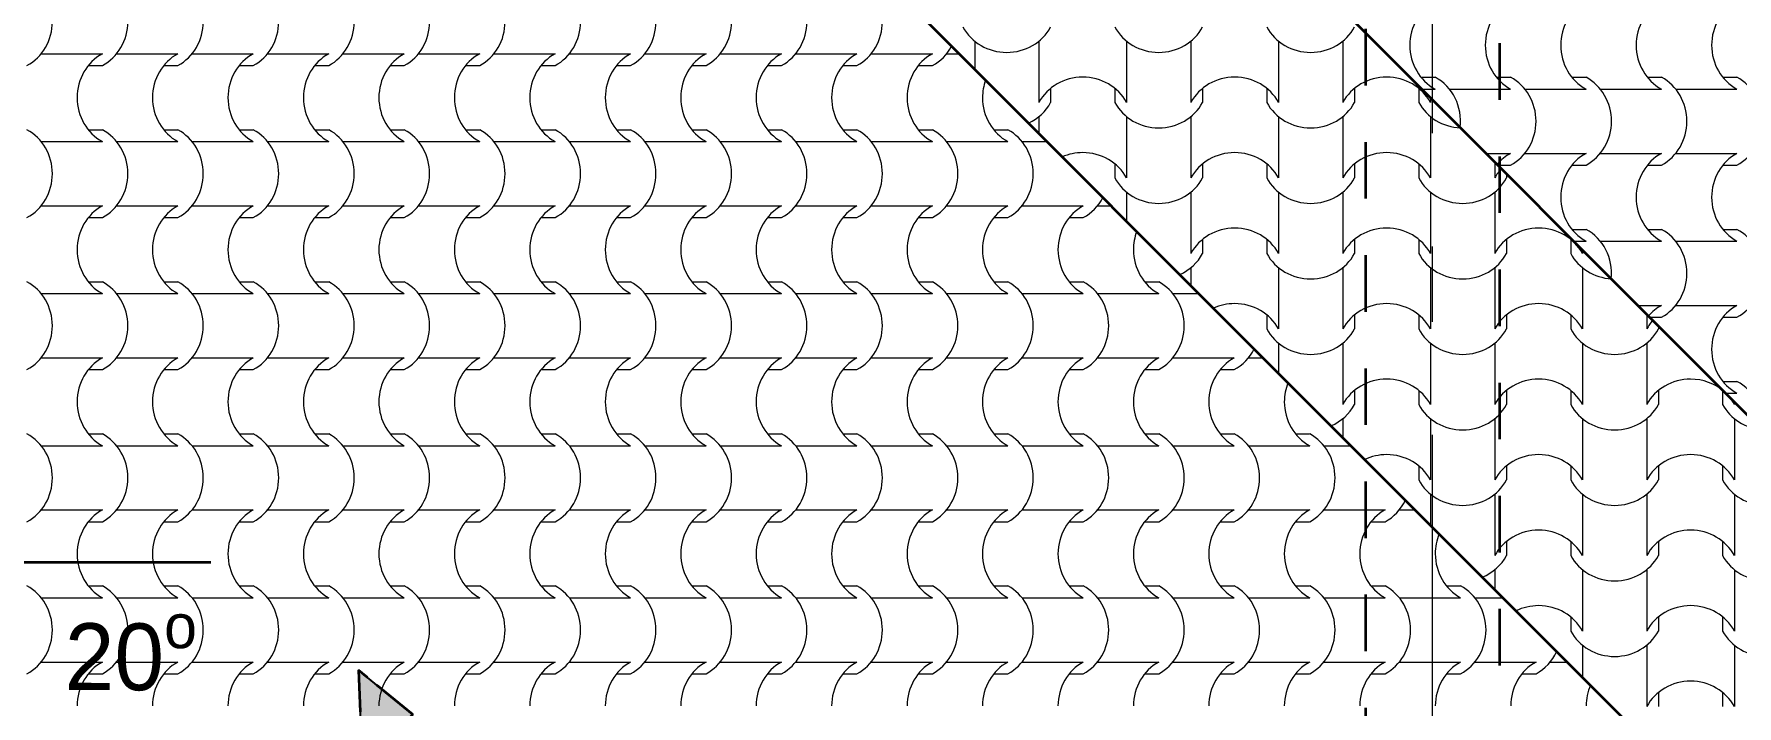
# Model space of a CAD drawing. Header units: millimetres. Extents: x -22688 to 165477, y -34508 to 218425.
# Drawn here: x 64080 to 67268, y 93812 to 95069 of the extents above; entities that cross this region are included whole.
import ezdxf

# ---------------------------------------------------------------- set-up
doc = ezdxf.new("R2010")
doc.units = ezdxf.units.MM
doc.header["$MEASUREMENT"] = 0
doc.set_wipeout_variables(frame=1)
for name, pattern in [('- Двойно прекъснати линии', [1093.611073, 529.166651, -211.666656, 141.111112, -211.666656]), ('- Прекъснати линия', [211.666667, 105.833333, -105.833333]), ('- Скирити линии', [122.5, 100, -22.5]), ('Wipeout_Contour', [1000, 0, -1000])]:
    doc.linetypes.add(name, pattern=pattern)
for name, color, linetype, lineweight in [('1', 8, 'Continuous', 13), ('102', 254, 'Continuous', 15), ('41', 7, 'Continuous', 35), ('46', 9, 'Continuous', 35), ('7', 7, 'Continuous', 25), ('GROMOBRAN', 5, 'Continuous', 35)]:
    doc.layers.add(name, color=color, linetype=linetype, lineweight=lineweight)
doc.layers.add('65', color=7, linetype='Continuous', lineweight=20, true_color=0x4e4e4e)
doc.styles.add('GENERATED_STYLE_4', font='arial.ttf')

# ---------------------------------------------------------------- blocks, each defined once
blk = doc.blocks.new('*X786')
at = {"layer": '102', "color": 254, "linetype": 'Continuous', "lineweight": 15}
for p, q in [((268.765, 136.728), (269.911, 136.728)), ((269.911, 136.728), (271.057, 136.728)), ((271.591, 136.728), (272.736, 136.728)), ((272.736, 136.728), (273.882, 136.728)), ((274.416, 136.728), (275.562, 136.728)), ((275.562, 136.728), (276.708, 136.728)), ((277.241, 136.728), (278.387, 136.728)), ((278.387, 136.728), (279.533, 136.728)), ((280.067, 136.728), (281.213, 136.728)), ((281.213, 136.728), (282.359, 136.728)), ((282.892, 136.728), (284.038, 136.728)), ((284.038, 136.728), (285.184, 136.728)), ((285.718, 136.728), (286.863, 136.728)), ((286.863, 136.728), (288.009, 136.728)), ((288.543, 136.728), (289.689, 136.728)), ((289.689, 136.728), (290.835, 136.728)), ((291.368, 136.728), (292.514, 136.728)), ((292.514, 136.728), (293.66, 136.728)), ((294.194, 136.728), (295.34, 136.728)), ((295.34, 136.728), (296.485, 136.728)), ((297.019, 136.728), (298.165, 136.728)), ((298.165, 136.728), (299.311, 136.728)), ((299.845, 136.728), (300.99, 136.728)), ((300.99, 136.728), (302.136, 136.728)), ((302.67, 136.728), (303.141, 136.728)), ((270.53, 136.288), (271.057, 136.288)), ((273.356, 136.288), (273.882, 136.288)), ((276.181, 136.288), (276.708, 136.288)), ((279.006, 136.288), (279.533, 136.288)), ((281.832, 136.288), (282.359, 136.288)), ((284.657, 136.288), (285.184, 136.288)), ((287.483, 136.288), (288.009, 136.288)), ((290.308, 136.288), (290.835, 136.288)), ((293.133, 136.288), (293.66, 136.288)), ((295.959, 136.288), (296.485, 136.288)), ((298.784, 136.288), (299.311, 136.288)), ((301.609, 136.288), (302.136, 136.288)), ((268.765, 133.444), (269.911, 133.444)), ((269.911, 133.444), (271.057, 133.444)), ((270.53, 133.884), (271.057, 133.884)), ((271.591, 133.444), (272.736, 133.444)), ((272.736, 133.444), (273.882, 133.444)), ((273.356, 133.884), (273.882, 133.884)), ((274.416, 133.444), (275.562, 133.444)), ((275.562, 133.444), (276.708, 133.444)), ((276.181, 133.884), (276.708, 133.884)), ((277.241, 133.444), (278.387, 133.444)), ((278.387, 133.444), (279.533, 133.444)), ((279.006, 133.884), (279.533, 133.884)), ((280.067, 133.444), (281.213, 133.444)), ((281.213, 133.444), (282.359, 133.444)), ((281.832, 133.884), (282.359, 133.884)), ((282.892, 133.444), (284.038, 133.444)), ((284.038, 133.444), (285.184, 133.444)), ((284.657, 133.884), (285.184, 133.884)), ((285.718, 133.444), (286.863, 133.444)), ((286.863, 133.444), (288.009, 133.444)), ((287.483, 133.884), (288.009, 133.884)), ((288.543, 133.444), (289.689, 133.444)), ((289.689, 133.444), (290.835, 133.444)), ((290.308, 133.884), (290.835, 133.884)), ((291.368, 133.444), (292.514, 133.444)), ((292.514, 133.444), (293.66, 133.444)), ((293.133, 133.884), (293.66, 133.884)), ((294.194, 133.444), (295.34, 133.444)), ((295.34, 133.444), (296.485, 133.444)), ((295.959, 133.884), (296.485, 133.884)), ((297.019, 133.444), (298.165, 133.444)), ((298.165, 133.444), (299.311, 133.444)), ((298.784, 133.884), (299.311, 133.884)), ((299.845, 133.444), (300.99, 133.444)), ((300.99, 133.444), (302.136, 133.444)), ((301.609, 133.884), (302.136, 133.884)), ((302.67, 133.444), (303.816, 133.444)), ((303.816, 133.444), (304.962, 133.444)), ((304.435, 133.884), (304.962, 133.884)), ((305.495, 133.444), (306.426, 133.444)), ((268.765, 131.039), (269.911, 131.039)), ((269.911, 131.039), (271.057, 131.039)), ((271.591, 131.039), (272.736, 131.039)), ((272.736, 131.039), (273.882, 131.039)), ((274.416, 131.039), (275.562, 131.039)), ((275.562, 131.039), (276.708, 131.039)), ((277.241, 131.039), (278.387, 131.039)), ((278.387, 131.039), (279.533, 131.039)), ((280.067, 131.039), (281.213, 131.039)), ((281.213, 131.039), (282.359, 131.039)), ((282.892, 131.039), (284.038, 131.039)), ((284.038, 131.039), (285.184, 131.039)), ((285.718, 131.039), (286.863, 131.039)), ((286.863, 131.039), (288.009, 131.039)), ((288.543, 131.039), (289.689, 131.039)), ((289.689, 131.039), (290.835, 131.039)), ((291.368, 131.039), (292.514, 131.039)), ((292.514, 131.039), (293.66, 131.039)), ((294.194, 131.039), (295.34, 131.039)), ((295.34, 131.039), (296.485, 131.039)), ((297.019, 131.039), (298.165, 131.039)), ((298.165, 131.039), (299.311, 131.039)), ((299.845, 131.039), (300.99, 131.039)), ((300.99, 131.039), (302.136, 131.039)), ((302.67, 131.039), (303.816, 131.039)), ((303.816, 131.039), (304.962, 131.039)), ((305.495, 131.039), (306.641, 131.039)), ((306.641, 131.039), (307.787, 131.039)), ((308.321, 131.039), (308.83, 131.039)), ((270.53, 130.599), (271.057, 130.599)), ((273.356, 130.599), (273.882, 130.599)), ((276.181, 130.599), (276.708, 130.599)), ((279.006, 130.599), (279.533, 130.599)), ((281.832, 130.599), (282.359, 130.599)), ((284.657, 130.599), (285.184, 130.599)), ((287.483, 130.599), (288.009, 130.599)), ((290.308, 130.599), (290.835, 130.599)), ((293.133, 130.599), (293.66, 130.599)), ((295.959, 130.599), (296.485, 130.599)), ((298.784, 130.599), (299.311, 130.599)), ((301.609, 130.599), (302.136, 130.599)), ((304.435, 130.599), (304.962, 130.599)), ((307.26, 130.599), (307.787, 130.599)), ((270.53, 128.194), (271.057, 128.194)), ((273.356, 128.194), (273.882, 128.194)), ((276.181, 128.194), (276.708, 128.194)), ((279.006, 128.194), (279.533, 128.194)), ((281.832, 128.194), (282.359, 128.194)), ((284.657, 128.194), (285.184, 128.194)), ((287.483, 128.194), (288.009, 128.194)), ((290.308, 128.194), (290.835, 128.194)), ((293.133, 128.194), (293.66, 128.194)), ((295.959, 128.194), (296.485, 128.194)), ((298.784, 128.194), (299.311, 128.194)), ((301.609, 128.194), (302.136, 128.194)), ((304.435, 128.194), (304.962, 128.194)), ((307.26, 128.194), (307.787, 128.194)), ((310.086, 128.194), (310.612, 128.194)), ((268.765, 127.754), (269.911, 127.754)), ((269.911, 127.754), (271.057, 127.754)), ((271.591, 127.754), (272.736, 127.754)), ((272.736, 127.754), (273.882, 127.754)), ((274.416, 127.754), (275.562, 127.754)), ((275.562, 127.754), (276.708, 127.754)), ((277.241, 127.754), (278.387, 127.754)), ((278.387, 127.754), (279.533, 127.754)), ((280.067, 127.754), (281.213, 127.754)), ((281.213, 127.754), (282.359, 127.754)), ((282.892, 127.754), (284.038, 127.754)), ((284.038, 127.754), (285.184, 127.754)), ((285.718, 127.754), (286.863, 127.754)), ((286.863, 127.754), (288.009, 127.754)), ((288.543, 127.754), (289.689, 127.754)), ((289.689, 127.754), (290.835, 127.754)), ((291.368, 127.754), (292.514, 127.754)), ((292.514, 127.754), (293.66, 127.754)), ((294.194, 127.754), (295.34, 127.754)), ((295.34, 127.754), (296.485, 127.754)), ((297.019, 127.754), (298.165, 127.754)), ((298.165, 127.754), (299.311, 127.754)), ((299.845, 127.754), (300.99, 127.754)), ((300.99, 127.754), (302.136, 127.754)), ((302.67, 127.754), (303.816, 127.754)), ((303.816, 127.754), (304.962, 127.754)), ((305.495, 127.754), (306.641, 127.754)), ((306.641, 127.754), (307.787, 127.754)), ((308.321, 127.754), (309.467, 127.754)), ((309.467, 127.754), (310.612, 127.754)), ((311.146, 127.754), (312.115, 127.754)), ((268.765, 125.349), (269.911, 125.349)), ((269.911, 125.349), (271.057, 125.349)), ((271.591, 125.349), (272.736, 125.349)), ((272.736, 125.349), (273.882, 125.349)), ((274.416, 125.349), (275.562, 125.349)), ((275.562, 125.349), (276.708, 125.349)), ((277.241, 125.349), (278.387, 125.349)), ((278.387, 125.349), (279.533, 125.349)), ((280.067, 125.349), (281.213, 125.349)), ((281.213, 125.349), (282.359, 125.349)), ((282.892, 125.349), (284.038, 125.349)), ((284.038, 125.349), (285.184, 125.349)), ((285.718, 125.349), (286.863, 125.349)), ((286.863, 125.349), (288.009, 125.349)), ((288.543, 125.349), (289.689, 125.349)), ((289.689, 125.349), (290.835, 125.349)), ((291.368, 125.349), (292.514, 125.349)), ((292.514, 125.349), (293.66, 125.349)), ((294.194, 125.349), (295.34, 125.349)), ((295.34, 125.349), (296.485, 125.349)), ((297.019, 125.349), (298.165, 125.349)), ((298.165, 125.349), (299.311, 125.349)), ((299.845, 125.349), (300.99, 125.349)), ((300.99, 125.349), (302.136, 125.349)), ((302.67, 125.349), (303.816, 125.349)), ((303.816, 125.349), (304.962, 125.349)), ((305.495, 125.349), (306.641, 125.349)), ((306.641, 125.349), (307.787, 125.349)), ((308.321, 125.349), (309.467, 125.349)), ((309.467, 125.349), (310.612, 125.349)), ((311.146, 125.349), (312.292, 125.349)), ((312.292, 125.349), (313.438, 125.349)), ((313.972, 125.349), (314.52, 125.349)), ((270.53, 124.909), (271.057, 124.909)), ((273.356, 124.909), (273.882, 124.909)), ((276.181, 124.909), (276.708, 124.909)), ((279.006, 124.909), (279.533, 124.909)), ((281.832, 124.909), (282.359, 124.909)), ((284.657, 124.909), (285.184, 124.909)), ((287.483, 124.909), (288.009, 124.909)), ((290.308, 124.909), (290.835, 124.909)), ((293.133, 124.909), (293.66, 124.909)), ((295.959, 124.909), (296.485, 124.909)), ((298.784, 124.909), (299.311, 124.909)), ((301.609, 124.909), (302.136, 124.909)), ((304.435, 124.909), (304.962, 124.909)), ((307.26, 124.909), (307.787, 124.909)), ((310.086, 124.909), (310.612, 124.909)), ((312.911, 124.909), (313.438, 124.909)), ((270.53, 122.504), (271.057, 122.504)), ((273.356, 122.504), (273.882, 122.504)), ((276.181, 122.504), (276.708, 122.504)), ((279.006, 122.504), (279.533, 122.504)), ((281.832, 122.504), (282.359, 122.504)), ((284.657, 122.504), (285.184, 122.504)), ((287.483, 122.504), (288.009, 122.504)), ((290.308, 122.504), (290.835, 122.504)), ((293.133, 122.504), (293.66, 122.504)), ((295.959, 122.504), (296.485, 122.504)), ((298.784, 122.504), (299.311, 122.504)), ((301.609, 122.504), (302.136, 122.504)), ((304.435, 122.504), (304.962, 122.504)), ((307.26, 122.504), (307.787, 122.504)), ((310.086, 122.504), (310.612, 122.504)), ((312.911, 122.504), (313.438, 122.504)), ((315.736, 122.504), (316.263, 122.504)), ((268.765, 122.064), (269.911, 122.064)), ((269.911, 122.064), (271.057, 122.064)), ((271.591, 122.064), (272.736, 122.064)), ((272.736, 122.064), (273.882, 122.064)), ((274.416, 122.064), (275.562, 122.064)), ((275.562, 122.064), (276.708, 122.064)), ((277.241, 122.064), (278.387, 122.064)), ((278.387, 122.064), (279.533, 122.064)), ((280.067, 122.064), (281.213, 122.064)), ((281.213, 122.064), (282.359, 122.064)), ((282.892, 122.064), (284.038, 122.064)), ((284.038, 122.064), (285.184, 122.064)), ((285.718, 122.064), (286.863, 122.064)), ((286.863, 122.064), (288.009, 122.064)), ((288.543, 122.064), (289.689, 122.064)), ((289.689, 122.064), (290.835, 122.064)), ((291.368, 122.064), (292.514, 122.064)), ((292.514, 122.064), (293.66, 122.064)), ((294.194, 122.064), (295.34, 122.064)), ((295.34, 122.064), (296.485, 122.064)), ((297.019, 122.064), (298.165, 122.064)), ((298.165, 122.064), (299.311, 122.064)), ((299.845, 122.064), (300.99, 122.064)), ((300.99, 122.064), (302.136, 122.064)), ((302.67, 122.064), (303.816, 122.064)), ((303.816, 122.064), (304.962, 122.064)), ((305.495, 122.064), (306.641, 122.064)), ((306.641, 122.064), (307.787, 122.064)), ((308.321, 122.064), (309.467, 122.064)), ((309.467, 122.064), (310.612, 122.064)), ((311.146, 122.064), (312.292, 122.064)), ((312.292, 122.064), (313.438, 122.064)), ((313.972, 122.064), (315.117, 122.064)), ((315.117, 122.064), (316.263, 122.064)), ((316.797, 122.064), (317.805, 122.064)), ((268.765, 119.66), (269.911, 119.66)), ((269.911, 119.66), (271.057, 119.66)), ((271.591, 119.66), (272.736, 119.66)), ((272.736, 119.66), (273.882, 119.66)), ((274.416, 119.66), (275.562, 119.66)), ((275.562, 119.66), (276.708, 119.66)), ((277.241, 119.66), (278.387, 119.66)), ((278.387, 119.66), (279.533, 119.66)), ((280.067, 119.66), (281.213, 119.66)), ((281.213, 119.66), (282.359, 119.66)), ((282.892, 119.66), (284.038, 119.66)), ((284.038, 119.66), (285.184, 119.66)), ((285.718, 119.66), (286.863, 119.66)), ((286.863, 119.66), (288.009, 119.66)), ((288.543, 119.66), (289.689, 119.66)), ((289.689, 119.66), (290.835, 119.66)), ((291.368, 119.66), (292.514, 119.66)), ((292.514, 119.66), (293.66, 119.66)), ((294.194, 119.66), (295.34, 119.66)), ((295.34, 119.66), (296.485, 119.66)), ((297.019, 119.66), (298.165, 119.66)), ((298.165, 119.66), (299.311, 119.66)), ((299.845, 119.66), (300.99, 119.66)), ((300.99, 119.66), (302.136, 119.66)), ((302.67, 119.66), (303.816, 119.66)), ((303.816, 119.66), (304.962, 119.66)), ((305.495, 119.66), (306.641, 119.66)), ((306.641, 119.66), (307.787, 119.66)), ((308.321, 119.66), (309.467, 119.66)), ((309.467, 119.66), (310.612, 119.66)), ((311.146, 119.66), (312.292, 119.66)), ((312.292, 119.66), (313.438, 119.66)), ((313.972, 119.66), (315.117, 119.66)), ((315.117, 119.66), (316.263, 119.66)), ((316.797, 119.66), (317.943, 119.66)), ((317.943, 119.66), (319.089, 119.66)), ((319.622, 119.66), (320.209, 119.66)), ((270.53, 119.22), (271.057, 119.22)), ((273.356, 119.22), (273.882, 119.22)), ((276.181, 119.22), (276.708, 119.22)), ((279.006, 119.22), (279.533, 119.22)), ((281.832, 119.22), (282.359, 119.22)), ((284.657, 119.22), (285.184, 119.22)), ((287.483, 119.22), (288.009, 119.22)), ((290.308, 119.22), (290.835, 119.22)), ((293.133, 119.22), (293.66, 119.22)), ((295.959, 119.22), (296.485, 119.22)), ((298.784, 119.22), (299.311, 119.22)), ((301.609, 119.22), (302.136, 119.22)), ((304.435, 119.22), (304.962, 119.22)), ((307.26, 119.22), (307.787, 119.22)), ((310.086, 119.22), (310.612, 119.22)), ((312.911, 119.22), (313.438, 119.22)), ((315.736, 119.22), (316.263, 119.22)), ((318.562, 119.22), (319.089, 119.22)), ((270.53, 116.815), (271.057, 116.815)), ((273.356, 116.815), (273.882, 116.815)), ((276.181, 116.815), (276.708, 116.815)), ((279.006, 116.815), (279.533, 116.815)), ((281.832, 116.815), (282.359, 116.815)), ((284.657, 116.815), (285.184, 116.815)), ((287.483, 116.815), (288.009, 116.815)), ((290.308, 116.815), (290.835, 116.815)), ((293.133, 116.815), (293.66, 116.815)), ((295.959, 116.815), (296.485, 116.815)), ((298.784, 116.815), (299.311, 116.815)), ((301.609, 116.815), (302.136, 116.815)), ((304.435, 116.815), (304.962, 116.815)), ((307.26, 116.815), (307.787, 116.815)), ((310.086, 116.815), (310.612, 116.815)), ((312.911, 116.815), (313.438, 116.815)), ((315.736, 116.815), (316.263, 116.815)), ((318.562, 116.815), (319.089, 116.815)), ((321.387, 116.815), (321.914, 116.815)), ((268.765, 116.375), (269.911, 116.375)), ((269.911, 116.375), (271.057, 116.375)), ((271.591, 116.375), (272.736, 116.375)), ((272.736, 116.375), (273.882, 116.375)), ((274.416, 116.375), (275.562, 116.375)), ((275.562, 116.375), (276.708, 116.375)), ((277.241, 116.375), (278.387, 116.375)), ((278.387, 116.375), (279.533, 116.375)), ((280.067, 116.375), (281.213, 116.375)), ((281.213, 116.375), (282.359, 116.375)), ((282.892, 116.375), (284.038, 116.375)), ((284.038, 116.375), (285.184, 116.375)), ((285.718, 116.375), (286.863, 116.375)), ((286.863, 116.375), (288.009, 116.375)), ((288.543, 116.375), (289.689, 116.375)), ((289.689, 116.375), (290.835, 116.375)), ((291.368, 116.375), (292.514, 116.375)), ((292.514, 116.375), (293.66, 116.375)), ((294.194, 116.375), (295.34, 116.375)), ((295.34, 116.375), (296.485, 116.375)), ((297.019, 116.375), (298.165, 116.375)), ((298.165, 116.375), (299.311, 116.375)), ((299.845, 116.375), (300.99, 116.375)), ((300.99, 116.375), (302.136, 116.375)), ((302.67, 116.375), (303.816, 116.375)), ((303.816, 116.375), (304.962, 116.375)), ((305.495, 116.375), (306.641, 116.375)), ((306.641, 116.375), (307.787, 116.375)), ((308.321, 116.375), (309.467, 116.375)), ((309.467, 116.375), (310.612, 116.375)), ((311.146, 116.375), (312.292, 116.375)), ((312.292, 116.375), (313.438, 116.375)), ((313.972, 116.375), (315.117, 116.375)), ((315.117, 116.375), (316.263, 116.375)), ((316.797, 116.375), (317.943, 116.375)), ((317.943, 116.375), (319.089, 116.375)), ((319.622, 116.375), (320.768, 116.375)), ((320.768, 116.375), (321.914, 116.375)), ((322.448, 116.375), (323.494, 116.375)), ((268.765, 113.97), (269.911, 113.97)), ((269.911, 113.97), (271.057, 113.97)), ((270.53, 113.53), (271.057, 113.53)), ((271.591, 113.97), (272.736, 113.97)), ((272.736, 113.97), (273.882, 113.97)), ((273.356, 113.53), (273.882, 113.53)), ((274.416, 113.97), (275.562, 113.97)), ((275.562, 113.97), (276.708, 113.97)), ((276.181, 113.53), (276.708, 113.53)), ((277.241, 113.97), (278.387, 113.97)), ((278.387, 113.97), (279.533, 113.97)), ((279.006, 113.53), (279.533, 113.53)), ((280.067, 113.97), (281.213, 113.97)), ((281.213, 113.97), (282.359, 113.97)), ((281.832, 113.53), (282.359, 113.53)), ((282.892, 113.97), (284.038, 113.97)), ((284.038, 113.97), (285.184, 113.97)), ((284.657, 113.53), (285.184, 113.53)), ((285.718, 113.97), (286.863, 113.97)), ((286.863, 113.97), (288.009, 113.97)), ((287.483, 113.53), (288.009, 113.53)), ((288.543, 113.97), (289.689, 113.97)), ((289.689, 113.97), (290.835, 113.97)), ((290.308, 113.53), (290.835, 113.53)), ((291.368, 113.97), (292.514, 113.97)), ((292.514, 113.97), (293.66, 113.97)), ((293.133, 113.53), (293.66, 113.53)), ((294.194, 113.97), (295.34, 113.97)), ((295.34, 113.97), (296.485, 113.97)), ((295.959, 113.53), (296.485, 113.53)), ((297.019, 113.97), (298.165, 113.97)), ((298.165, 113.97), (299.311, 113.97)), ((298.784, 113.53), (299.311, 113.53)), ((299.845, 113.97), (300.99, 113.97)), ((300.99, 113.97), (302.136, 113.97)), ((301.609, 113.53), (302.136, 113.53)), ((302.67, 113.97), (303.816, 113.97)), ((303.816, 113.97), (304.962, 113.97)), ((304.435, 113.53), (304.962, 113.53)), ((305.495, 113.97), (306.641, 113.97)), ((306.641, 113.97), (307.787, 113.97)), ((307.26, 113.53), (307.787, 113.53)), ((308.321, 113.97), (309.467, 113.97)), ((309.467, 113.97), (310.612, 113.97)), ((310.086, 113.53), (310.612, 113.53)), ((311.146, 113.97), (312.292, 113.97)), ((312.292, 113.97), (313.438, 113.97)), ((312.911, 113.53), (313.438, 113.53)), ((313.972, 113.97), (315.117, 113.97)), ((315.117, 113.97), (316.263, 113.97)), ((315.736, 113.53), (316.263, 113.53)), ((316.797, 113.97), (317.943, 113.97)), ((317.943, 113.97), (319.089, 113.97)), ((318.562, 113.53), (319.089, 113.53)), ((319.622, 113.97), (320.768, 113.97)), ((320.768, 113.97), (321.914, 113.97)), ((321.387, 113.53), (321.914, 113.53)), ((322.448, 113.97), (323.594, 113.97)), ((323.594, 113.97), (324.739, 113.97)), ((324.213, 113.53), (324.739, 113.53)), ((325.273, 113.97), (325.899, 113.97))]:
    blk.add_line(p, q, dxfattribs=at)
for centre, major_axis, start_param, end_param in [((267.455, 137.931), (0, 1.839), 3.607672, 5.817106), ((270.281, 137.931), (0, 1.839), 3.607672, 5.817106), ((273.106, 137.931), (0, 1.839), 3.607672, 5.817106), ((275.931, 137.931), (0, 1.839), 3.607672, 5.817106), ((278.757, 137.931), (0, 1.839), 3.607672, 5.817106), ((281.582, 137.931), (0, 1.839), 3.607672, 5.817106), ((284.408, 137.931), (0, 1.839), 3.607672, 5.817106), ((287.233, 137.931), (0, 1.839), 3.607672, 5.817106), ((290.058, 137.931), (0, 1.839), 3.607672, 5.817106), ((292.884, 137.931), (0, 1.839), 3.607672, 5.817106), ((295.709, 137.931), (0, 1.839), 3.607672, 5.817106), ((298.534, 137.931), (0, 1.839), 3.607672, 5.817106), ((271.846, 135.081), (0, 1.849), 0.471039, 1.56782), ((274.671, 135.081), (0, 1.849), 0.471039, 1.56782), ((277.496, 135.081), (0, 1.849), 0.471039, 1.56782), ((280.322, 135.081), (0, 1.849), 0.471039, 1.56782), ((283.147, 135.081), (0, 1.849), 0.471039, 1.56782), ((285.973, 135.081), (0, 1.849), 0.471039, 1.56782), ((288.798, 135.081), (0, 1.849), 0.471039, 1.56782), ((291.623, 135.081), (0, 1.849), 0.471039, 1.56782), ((294.449, 135.081), (0, 1.849), 0.471039, 1.56782), ((297.274, 135.081), (0, 1.849), 0.471039, 1.56782), ((300.1, 135.081), (0, 1.849), 0.471039, 1.56782), ((302.925, 135.081), (0, 1.849), 0.471039, 1.56782), ((301.36, 137.931), (0, 1.839), 3.607672, 4.189407), ((305.75, 135.081), (0, 1.849), 1.205143, 1.56782), ((271.846, 135.092), (0, 1.849), 1.573772, 2.670554), ((274.671, 135.092), (0, 1.849), 1.573772, 2.670554), ((277.496, 135.092), (0, 1.849), 1.573772, 2.670554), ((280.322, 135.092), (0, 1.849), 1.573772, 2.670554), ((283.147, 135.092), (0, 1.849), 1.573772, 2.670554), ((285.973, 135.092), (0, 1.849), 1.573772, 2.670554), ((288.798, 135.092), (0, 1.849), 1.573772, 2.670554), ((291.623, 135.092), (0, 1.849), 1.573772, 2.670554), ((294.449, 135.092), (0, 1.849), 1.573772, 2.670554), ((297.274, 135.092), (0, 1.849), 1.573772, 2.670554), ((300.1, 135.092), (0, 1.849), 1.573772, 2.670554), ((302.925, 135.092), (0, 1.849), 1.573772, 2.670554), ((305.75, 135.092), (0, 1.849), 1.573772, 2.670554), ((267.455, 132.241), (0, 1.839), 3.607672, 5.817106), ((270.281, 132.241), (0, 1.839), 3.607672, 5.817106), ((273.106, 132.241), (0, 1.839), 3.607672, 5.817106), ((275.931, 132.241), (0, 1.839), 3.607672, 5.817106), ((278.757, 132.241), (0, 1.839), 3.607672, 5.817106), ((281.582, 132.241), (0, 1.839), 3.607672, 5.817106), ((284.408, 132.241), (0, 1.839), 3.607672, 5.817106), ((287.233, 132.241), (0, 1.839), 3.607672, 5.817106), ((290.058, 132.241), (0, 1.839), 3.607672, 5.817106), ((292.884, 132.241), (0, 1.839), 3.607672, 5.817106), ((295.709, 132.241), (0, 1.839), 3.607672, 5.817106), ((298.534, 132.241), (0, 1.839), 3.607672, 5.817106), ((301.36, 132.241), (0, 1.839), 3.607672, 5.817106), ((304.185, 132.241), (0, 1.839), 3.607672, 5.817106), ((271.846, 129.391), (0, 1.849), 0.471039, 1.56782), ((274.671, 129.391), (0, 1.849), 0.471039, 1.56782), ((277.496, 129.391), (0, 1.849), 0.471039, 1.56782), ((280.322, 129.391), (0, 1.849), 0.471039, 1.56782), ((283.147, 129.391), (0, 1.849), 0.471039, 1.56782), ((285.973, 129.391), (0, 1.849), 0.471039, 1.56782), ((288.798, 129.391), (0, 1.849), 0.471039, 1.56782), ((291.623, 129.391), (0, 1.849), 0.471039, 1.56782), ((294.449, 129.391), (0, 1.849), 0.471039, 1.56782), ((297.274, 129.391), (0, 1.849), 0.471039, 1.56782), ((300.1, 129.391), (0, 1.849), 0.471039, 1.56782), ((302.925, 129.391), (0, 1.849), 0.471039, 1.56782), ((305.75, 129.391), (0, 1.849), 0.471039, 1.56782), ((308.576, 129.391), (0, 1.849), 0.471039, 1.56782), ((307.011, 132.241), (0, 1.839), 3.607672, 4.205241), ((311.401, 129.391), (0, 1.849), 1.188672, 1.56782), ((271.846, 129.402), (0, 1.849), 1.573772, 2.670554), ((274.671, 129.402), (0, 1.849), 1.573772, 2.670554), ((277.496, 129.402), (0, 1.849), 1.573772, 2.670554), ((280.322, 129.402), (0, 1.849), 1.573772, 2.670554), ((283.147, 129.402), (0, 1.849), 1.573772, 2.670554), ((285.973, 129.402), (0, 1.849), 1.573772, 2.670554), ((288.798, 129.402), (0, 1.849), 1.573772, 2.670554), ((291.623, 129.402), (0, 1.849), 1.573772, 2.670554), ((294.449, 129.402), (0, 1.849), 1.573772, 2.670554), ((297.274, 129.402), (0, 1.849), 1.573772, 2.670554), ((300.1, 129.402), (0, 1.849), 1.573772, 2.670554), ((302.925, 129.402), (0, 1.849), 1.573772, 2.670554), ((305.75, 129.402), (0, 1.849), 1.573772, 2.670554), ((308.576, 129.402), (0, 1.849), 1.573772, 2.670554), ((311.401, 129.402), (0, 1.849), 1.573772, 2.670554), ((267.455, 126.552), (0, 1.839), 3.607672, 5.817106), ((270.281, 126.552), (0, 1.839), 3.607672, 5.817106), ((273.106, 126.552), (0, 1.839), 3.607672, 5.817106), ((275.931, 126.552), (0, 1.839), 3.607672, 5.817106), ((278.757, 126.552), (0, 1.839), 3.607672, 5.817106), ((281.582, 126.552), (0, 1.839), 3.607672, 5.817106), ((284.408, 126.552), (0, 1.839), 3.607672, 5.817106), ((287.233, 126.552), (0, 1.839), 3.607672, 5.817106), ((290.058, 126.552), (0, 1.839), 3.607672, 5.817106), ((292.884, 126.552), (0, 1.839), 3.607672, 5.817106), ((295.709, 126.552), (0, 1.839), 3.607672, 5.817106), ((298.534, 126.552), (0, 1.839), 3.607672, 5.817106), ((301.36, 126.552), (0, 1.839), 3.607672, 5.817106), ((304.185, 126.552), (0, 1.839), 3.607672, 5.817106), ((307.011, 126.552), (0, 1.839), 3.607672, 5.817106), ((309.836, 126.552), (0, 1.839), 3.607672, 5.817106), ((312.661, 126.552), (0, 1.839), 3.607672, 4.22114), ((271.846, 123.701), (0, 1.849), 0.471039, 1.56782), ((274.671, 123.701), (0, 1.849), 0.471039, 1.56782), ((277.496, 123.701), (0, 1.849), 0.471039, 1.56782), ((280.322, 123.701), (0, 1.849), 0.471039, 1.56782), ((283.147, 123.701), (0, 1.849), 0.471039, 1.56782), ((285.973, 123.701), (0, 1.849), 0.471039, 1.56782), ((288.798, 123.701), (0, 1.849), 0.471039, 1.56782), ((291.623, 123.701), (0, 1.849), 0.471039, 1.56782), ((294.449, 123.701), (0, 1.849), 0.471039, 1.56782), ((297.274, 123.701), (0, 1.849), 0.471039, 1.56782), ((300.1, 123.701), (0, 1.849), 0.471039, 1.56782), ((302.925, 123.701), (0, 1.849), 0.471039, 1.56782), ((305.75, 123.701), (0, 1.849), 0.471039, 1.56782), ((308.576, 123.701), (0, 1.849), 0.471039, 1.56782), ((311.401, 123.701), (0, 1.849), 0.471039, 1.56782), ((314.226, 123.701), (0, 1.849), 0.471039, 1.56782), ((317.052, 123.701), (0, 1.849), 1.172306, 1.56782), ((271.846, 123.712), (0, 1.849), 1.573772, 2.670554), ((274.671, 123.712), (0, 1.849), 1.573772, 2.670554), ((277.496, 123.712), (0, 1.849), 1.573772, 2.670554), ((280.322, 123.712), (0, 1.849), 1.573772, 2.670554), ((283.147, 123.712), (0, 1.849), 1.573772, 2.670554), ((285.973, 123.712), (0, 1.849), 1.573772, 2.670554), ((288.798, 123.712), (0, 1.849), 1.573772, 2.670554), ((291.623, 123.712), (0, 1.849), 1.573772, 2.670554), ((294.449, 123.712), (0, 1.849), 1.573772, 2.670554), ((297.274, 123.712), (0, 1.849), 1.573772, 2.670554), ((300.1, 123.712), (0, 1.849), 1.573772, 2.670554), ((302.925, 123.712), (0, 1.849), 1.573772, 2.670554), ((305.75, 123.712), (0, 1.849), 1.573772, 2.670554), ((308.576, 123.712), (0, 1.849), 1.573772, 2.670554), ((311.401, 123.712), (0, 1.849), 1.573772, 2.670554), ((314.226, 123.712), (0, 1.849), 1.573772, 2.670554), ((317.052, 123.712), (0, 1.849), 1.573772, 2.670554), ((267.455, 120.862), (0, 1.839), 3.607672, 5.817106), ((270.281, 120.862), (0, 1.839), 3.607672, 5.817106), ((273.106, 120.862), (0, 1.839), 3.607672, 5.817106), ((275.931, 120.862), (0, 1.839), 3.607672, 5.817106), ((278.757, 120.862), (0, 1.839), 3.607672, 5.817106), ((281.582, 120.862), (0, 1.839), 3.607672, 5.817106), ((284.408, 120.862), (0, 1.839), 3.607672, 5.817106), ((287.233, 120.862), (0, 1.839), 3.607672, 5.817106), ((290.058, 120.862), (0, 1.839), 3.607672, 5.817106), ((292.884, 120.862), (0, 1.839), 3.607672, 5.817106), ((295.709, 120.862), (0, 1.839), 3.607672, 5.817106), ((298.534, 120.862), (0, 1.839), 3.607672, 5.817106), ((301.36, 120.862), (0, 1.839), 3.607672, 5.817106), ((304.185, 120.862), (0, 1.839), 3.607672, 5.817106), ((307.011, 120.862), (0, 1.839), 3.607672, 5.817106), ((309.836, 120.862), (0, 1.839), 3.607672, 5.817106), ((312.661, 120.862), (0, 1.839), 3.607672, 5.817106), ((315.487, 120.862), (0, 1.839), 3.607672, 5.817106), ((318.312, 120.862), (0, 1.839), 3.607672, 4.237106), ((271.846, 118.012), (0, 1.849), 0.471039, 1.56782), ((274.671, 118.012), (0, 1.849), 0.471039, 1.56782), ((277.496, 118.012), (0, 1.849), 0.471039, 1.56782), ((280.322, 118.012), (0, 1.849), 0.471039, 1.56782), ((283.147, 118.012), (0, 1.849), 0.471039, 1.56782), ((285.973, 118.012), (0, 1.849), 0.471039, 1.56782), ((288.798, 118.012), (0, 1.849), 0.471039, 1.56782), ((291.623, 118.012), (0, 1.849), 0.471039, 1.56782), ((294.449, 118.012), (0, 1.849), 0.471039, 1.56782), ((297.274, 118.012), (0, 1.849), 0.471039, 1.56782), ((300.1, 118.012), (0, 1.849), 0.471039, 1.56782), ((302.925, 118.012), (0, 1.849), 0.471039, 1.56782), ((305.75, 118.012), (0, 1.849), 0.471039, 1.56782), ((308.576, 118.012), (0, 1.849), 0.471039, 1.56782), ((311.401, 118.012), (0, 1.849), 0.471039, 1.56782), ((314.226, 118.012), (0, 1.849), 0.471039, 1.56782), ((317.052, 118.012), (0, 1.849), 0.471039, 1.56782), ((319.877, 118.012), (0, 1.849), 0.471039, 1.56782), ((322.703, 118.012), (0, 1.849), 1.156038, 1.56782), ((271.846, 118.023), (0, 1.849), 1.573772, 2.670554), ((274.671, 118.023), (0, 1.849), 1.573772, 2.670554), ((277.496, 118.023), (0, 1.849), 1.573772, 2.670554), ((280.322, 118.023), (0, 1.849), 1.573772, 2.670554), ((283.147, 118.023), (0, 1.849), 1.573772, 2.670554), ((285.973, 118.023), (0, 1.849), 1.573772, 2.670554), ((288.798, 118.023), (0, 1.849), 1.573772, 2.670554), ((291.623, 118.023), (0, 1.849), 1.573772, 2.670554), ((294.449, 118.023), (0, 1.849), 1.573772, 2.670554), ((297.274, 118.023), (0, 1.849), 1.573772, 2.670554), ((300.1, 118.023), (0, 1.849), 1.573772, 2.670554), ((302.925, 118.023), (0, 1.849), 1.573772, 2.670554), ((305.75, 118.023), (0, 1.849), 1.573772, 2.670554), ((308.576, 118.023), (0, 1.849), 1.573772, 2.670554), ((311.401, 118.023), (0, 1.849), 1.573772, 2.670554), ((314.226, 118.023), (0, 1.849), 1.573772, 2.670554), ((317.052, 118.023), (0, 1.849), 1.573772, 2.670554), ((319.877, 118.023), (0, 1.849), 1.573772, 2.670554), ((322.703, 118.023), (0, 1.849), 1.573772, 2.670554), ((267.455, 115.172), (0, 1.839), 3.607672, 5.817106), ((270.281, 115.172), (0, 1.839), 3.607672, 5.817106), ((273.106, 115.172), (0, 1.839), 3.607672, 5.817106), ((275.931, 115.172), (0, 1.839), 3.607672, 5.817106), ((278.757, 115.172), (0, 1.839), 3.607672, 5.817106), ((281.582, 115.172), (0, 1.839), 3.607672, 5.817106), ((284.408, 115.172), (0, 1.839), 3.607672, 5.817106), ((287.233, 115.172), (0, 1.839), 3.607672, 5.817106), ((290.058, 115.172), (0, 1.839), 3.607672, 5.817106), ((292.884, 115.172), (0, 1.839), 3.607672, 5.817106), ((295.709, 115.172), (0, 1.839), 3.607672, 5.817106), ((298.534, 115.172), (0, 1.839), 3.607672, 5.817106), ((301.36, 115.172), (0, 1.839), 3.607672, 5.817106), ((304.185, 115.172), (0, 1.839), 3.607672, 5.817106), ((307.011, 115.172), (0, 1.839), 3.607672, 5.817106), ((309.836, 115.172), (0, 1.839), 3.607672, 5.817106), ((312.661, 115.172), (0, 1.839), 3.607672, 5.817106), ((315.487, 115.172), (0, 1.839), 3.607672, 5.817106), ((318.312, 115.172), (0, 1.839), 3.607672, 5.817106), ((321.138, 115.172), (0, 1.839), 3.607672, 5.817106), ((323.963, 115.172), (0, 1.839), 3.607672, 4.253146), ((271.846, 112.322), (0, 1.849), 0.471039, 1.56782), ((274.671, 112.322), (0, 1.849), 0.471039, 1.56782), ((277.496, 112.322), (0, 1.849), 0.471039, 1.56782), ((280.322, 112.322), (0, 1.849), 0.471039, 1.56782), ((283.147, 112.322), (0, 1.849), 0.471039, 1.56782), ((285.973, 112.322), (0, 1.849), 0.471039, 1.56782), ((288.798, 112.322), (0, 1.849), 0.471039, 1.56782), ((291.623, 112.322), (0, 1.849), 0.471039, 1.56782), ((294.449, 112.322), (0, 1.849), 0.471039, 1.56782), ((297.274, 112.322), (0, 1.849), 0.471039, 1.56782), ((300.1, 112.322), (0, 1.849), 0.471039, 1.56782), ((302.925, 112.322), (0, 1.849), 0.471039, 1.56782), ((305.75, 112.322), (0, 1.849), 0.471039, 1.56782), ((308.576, 112.322), (0, 1.849), 0.471039, 1.56782), ((311.401, 112.322), (0, 1.849), 0.471039, 1.56782), ((314.226, 112.322), (0, 1.849), 0.471039, 1.56782), ((317.052, 112.322), (0, 1.849), 0.471039, 1.56782), ((319.877, 112.322), (0, 1.849), 0.471039, 1.56782), ((322.703, 112.322), (0, 1.849), 0.471039, 1.56782), ((325.528, 112.322), (0, 1.849), 0.471039, 1.56782), ((328.353, 112.322), (0, 1.849), 1.139864, 1.56782)]:
    blk.add_ellipse(centre, major_axis=major_axis, ratio=0.939693, start_param=start_param, end_param=end_param, dxfattribs=at)
blk = doc.blocks.new('*X788')
at = {"layer": '102', "color": 254, "linetype": 'Continuous', "lineweight": 15}
for p, q in [((320.435, 135.847), (320.962, 135.847)), ((323.26, 135.847), (323.787, 135.847)), ((326.086, 135.847), (326.612, 135.847)), ((328.911, 135.847), (329.438, 135.847)), ((331.736, 135.847), (332.263, 135.847)), ((320.462, 135.407), (320.962, 135.407)), ((321.495, 135.407), (322.641, 135.407)), ((322.641, 135.407), (323.787, 135.407)), ((324.321, 135.407), (325.467, 135.407)), ((325.467, 135.407), (326.612, 135.407)), ((327.146, 135.407), (328.292, 135.407)), ((328.292, 135.407), (329.438, 135.407)), ((329.972, 135.407), (331.117, 135.407)), ((331.117, 135.407), (332.263, 135.407)), ((322.866, 133.003), (323.787, 133.003)), ((324.321, 133.003), (325.467, 133.003)), ((325.467, 133.003), (326.612, 133.003)), ((327.146, 133.003), (328.292, 133.003)), ((328.292, 133.003), (329.438, 133.003)), ((329.972, 133.003), (331.117, 133.003)), ((331.117, 133.003), (332.263, 133.003)), ((323.307, 132.563), (323.787, 132.563)), ((326.086, 132.563), (326.612, 132.563)), ((328.911, 132.563), (329.438, 132.563)), ((331.736, 132.563), (332.263, 132.563)), ((326.086, 130.158), (326.612, 130.158)), ((328.911, 130.158), (329.438, 130.158)), ((331.736, 130.158), (332.263, 130.158)), ((326.151, 129.718), (326.612, 129.718)), ((327.146, 129.718), (328.292, 129.718)), ((328.292, 129.718), (329.438, 129.718)), ((329.972, 129.718), (331.117, 129.718)), ((331.117, 129.718), (332.263, 129.718)), ((328.556, 127.313), (329.438, 127.313)), ((329.972, 127.313), (331.117, 127.313)), ((331.117, 127.313), (332.263, 127.313)), ((328.996, 126.873), (329.438, 126.873)), ((331.736, 126.873), (332.263, 126.873)), ((331.736, 124.468), (332.263, 124.468)), ((331.841, 124.028), (332.263, 124.028))]:
    blk.add_line(p, q, dxfattribs=at)
for centre, major_axis, start_param, end_param in [((321.75, 137.044), (0, 1.849), 0.471039, 1.56782), ((324.576, 137.044), (0, 1.849), 0.471039, 1.56782), ((327.401, 137.044), (0, 1.849), 0.471039, 1.56782), ((330.226, 137.044), (0, 1.849), 0.471039, 1.56782), ((333.052, 137.044), (0, 1.849), 0.471039, 1.56782), ((321.75, 137.055), (0, 1.849), 1.573772, 2.670554), ((324.576, 137.055), (0, 1.849), 1.573772, 2.670554), ((327.401, 137.055), (0, 1.849), 1.573772, 2.670554), ((330.226, 137.055), (0, 1.849), 1.573772, 2.670554), ((333.052, 137.055), (0, 1.849), 1.573772, 2.670554), ((320.185, 134.205), (0, 1.839), 4.584399, 5.817106), ((323.011, 134.205), (0, 1.839), 3.607672, 5.817106), ((325.836, 134.205), (0, 1.839), 3.607672, 5.817106), ((328.661, 134.205), (0, 1.839), 3.607672, 5.817106), ((331.487, 134.205), (0, 1.839), 3.607672, 5.817106), ((324.576, 131.355), (0, 1.849), 0.471039, 0.840622), ((327.401, 131.355), (0, 1.849), 0.471039, 1.56782), ((330.226, 131.355), (0, 1.849), 0.471039, 1.56782), ((333.052, 131.355), (0, 1.849), 0.471039, 1.56782), ((327.401, 131.366), (0, 1.849), 1.573772, 2.670554), ((330.226, 131.366), (0, 1.849), 1.573772, 2.670554), ((333.052, 131.366), (0, 1.849), 1.573772, 2.670554), ((325.836, 128.515), (0, 1.839), 4.60352, 5.817106), ((328.661, 128.515), (0, 1.839), 3.607672, 5.817106), ((331.487, 128.515), (0, 1.839), 3.607672, 5.817106), ((330.226, 125.665), (0, 1.849), 0.471039, 0.825326), ((333.052, 125.665), (0, 1.849), 0.471039, 1.56782), ((333.052, 125.676), (0, 1.849), 1.573772, 2.670554), ((331.487, 122.826), (0, 1.839), 4.62292, 5.817106)]:
    blk.add_ellipse(centre, major_axis=major_axis, ratio=0.939693, start_param=start_param, end_param=end_param, dxfattribs=at)
blk = doc.blocks.new('*X789')
at = {"layer": '102', "color": 254, "linetype": 'Continuous', "lineweight": 15}
for p, q in [((303.72, 137.199), (303.72, 136.15)), ((306.124, 137.199), (306.124, 136.053)), ((309.409, 137.199), (309.409, 136.053)), ((311.814, 137.199), (311.814, 136.053)), ((315.099, 137.199), (315.099, 136.053)), ((317.504, 137.199), (317.504, 136.053)), ((306.124, 136.053), (306.124, 134.907)), ((309.409, 136.053), (309.409, 134.907)), ((311.814, 136.053), (311.814, 134.907)), ((315.099, 136.053), (315.099, 134.907)), ((317.504, 136.053), (317.504, 134.907)), ((306.564, 135.434), (306.564, 134.907)), ((308.969, 135.434), (308.969, 134.907)), ((312.254, 135.434), (312.254, 134.907)), ((314.659, 135.434), (314.659, 134.907)), ((317.944, 135.434), (317.944, 134.907)), ((320.348, 135.434), (320.348, 134.907)), ((320.788, 135.081), (320.788, 134.907)), ((306.124, 134.374), (306.124, 133.745)), ((309.409, 134.374), (309.409, 133.228)), ((311.814, 134.374), (311.814, 133.228)), ((315.099, 134.374), (315.099, 133.228)), ((317.504, 134.374), (317.504, 133.228)), ((320.788, 134.374), (320.788, 133.228)), ((309.409, 133.228), (309.409, 132.082)), ((311.814, 133.228), (311.814, 132.082)), ((315.099, 133.228), (315.099, 132.082)), ((317.504, 133.228), (317.504, 132.082)), ((320.788, 133.228), (320.788, 132.082)), ((323.193, 132.676), (323.193, 132.082)), ((308.969, 132.609), (308.969, 132.082)), ((312.254, 132.609), (312.254, 132.082)), ((314.659, 132.609), (314.659, 132.082)), ((317.944, 132.609), (317.944, 132.082)), ((320.348, 132.609), (320.348, 132.082)), ((323.633, 132.236), (323.633, 132.082)), ((309.409, 131.548), (309.409, 130.46)), ((311.814, 131.548), (311.814, 130.403)), ((315.099, 131.548), (315.099, 130.403)), ((317.504, 131.548), (317.504, 130.403)), ((320.788, 131.548), (320.788, 130.403)), ((323.193, 131.548), (323.193, 130.403)), ((311.814, 130.403), (311.814, 129.257)), ((315.099, 130.403), (315.099, 129.257)), ((317.504, 130.403), (317.504, 129.257)), ((320.788, 130.403), (320.788, 129.257)), ((323.193, 130.403), (323.193, 129.257)), ((312.254, 129.783), (312.254, 129.257)), ((314.659, 129.783), (314.659, 129.257)), ((317.944, 129.783), (317.944, 129.257)), ((320.348, 129.783), (320.348, 129.257)), ((323.633, 129.783), (323.633, 129.257)), ((326.038, 129.783), (326.038, 129.257)), ((326.478, 129.391), (326.478, 129.257)), ((311.814, 128.723), (311.814, 128.055)), ((315.099, 128.723), (315.099, 127.577)), ((317.504, 128.723), (317.504, 127.577)), ((320.788, 128.723), (320.788, 127.577)), ((323.193, 128.723), (323.193, 127.577)), ((326.478, 128.723), (326.478, 127.577)), ((315.099, 127.577), (315.099, 126.431)), ((317.504, 127.577), (317.504, 126.431)), ((320.788, 127.577), (320.788, 126.431)), ((323.193, 127.577), (323.193, 126.431)), ((326.478, 127.577), (326.478, 126.431)), ((314.659, 126.958), (314.659, 126.431)), ((317.944, 126.958), (317.944, 126.431)), ((320.348, 126.958), (320.348, 126.431)), ((323.633, 126.958), (323.633, 126.431)), ((326.038, 126.958), (326.038, 126.431)), ((328.883, 126.986), (328.883, 126.431)), ((329.323, 126.546), (329.323, 126.431)), ((315.099, 125.898), (315.099, 124.77)), ((317.504, 125.898), (317.504, 124.752)), ((320.788, 125.898), (320.788, 124.752)), ((323.193, 125.898), (323.193, 124.752)), ((326.478, 125.898), (326.478, 124.752)), ((328.883, 125.898), (328.883, 124.752)), ((317.504, 124.752), (317.504, 123.606)), ((320.788, 124.752), (320.788, 123.606)), ((323.193, 124.752), (323.193, 123.606)), ((326.478, 124.752), (326.478, 123.606)), ((328.883, 124.752), (328.883, 123.606)), ((317.944, 124.133), (317.944, 123.606)), ((320.348, 124.133), (320.348, 123.606)), ((323.633, 124.133), (323.633, 123.606)), ((326.038, 124.133), (326.038, 123.606)), ((329.323, 124.133), (329.323, 123.606)), ((331.728, 124.133), (331.728, 123.606)), ((317.504, 123.072), (317.504, 122.366)), ((320.788, 123.072), (320.788, 121.926)), ((323.193, 123.072), (323.193, 121.926)), ((326.478, 123.072), (326.478, 121.926)), ((328.883, 123.072), (328.883, 121.926)), ((332.168, 123.702), (332.168, 123.606)), ((332.168, 123.072), (332.168, 121.926)), ((320.788, 121.926), (320.788, 120.781)), ((323.193, 121.926), (323.193, 120.781)), ((326.478, 121.926), (326.478, 120.781)), ((328.883, 121.926), (328.883, 120.781)), ((332.168, 121.926), (332.168, 120.781)), ((320.348, 121.307), (320.348, 120.781)), ((323.633, 121.307), (323.633, 120.781)), ((326.038, 121.307), (326.038, 120.781)), ((329.323, 121.307), (329.323, 120.781)), ((331.728, 121.307), (331.728, 120.781)), ((320.788, 120.247), (320.788, 119.101)), ((323.193, 120.247), (323.193, 119.101)), ((326.478, 120.247), (326.478, 119.101)), ((328.883, 120.247), (328.883, 119.101)), ((332.168, 120.247), (332.168, 119.101)), ((320.788, 119.101), (320.788, 119.081)), ((323.193, 119.101), (323.193, 117.955)), ((326.478, 119.101), (326.478, 117.955)), ((328.883, 119.101), (328.883, 117.955)), ((332.168, 119.101), (332.168, 117.955)), ((323.633, 118.482), (323.633, 117.955)), ((326.038, 118.482), (326.038, 117.955)), ((329.323, 118.482), (329.323, 117.955)), ((331.728, 118.482), (331.728, 117.955)), ((323.193, 117.421), (323.193, 116.676)), ((326.478, 117.421), (326.478, 116.276)), ((328.883, 117.421), (328.883, 116.276)), ((332.168, 117.421), (332.168, 116.276)), ((326.478, 116.276), (326.478, 115.13)), ((328.883, 116.276), (328.883, 115.13)), ((332.168, 116.276), (332.168, 115.13)), ((326.038, 115.657), (326.038, 115.13)), ((329.323, 115.657), (329.323, 115.13)), ((331.728, 115.657), (331.728, 115.13)), ((326.478, 114.596), (326.478, 113.45)), ((328.883, 114.596), (328.883, 113.45)), ((332.168, 114.596), (332.168, 113.45)), ((326.478, 113.45), (326.478, 113.391)), ((328.883, 113.45), (328.883, 112.304)), ((332.168, 113.45), (332.168, 112.304)), ((329.323, 112.831), (329.323, 112.304)), ((331.728, 112.831), (331.728, 112.304))]:
    blk.add_line(p, q, dxfattribs=at)
for centre, major_axis, start_param, end_param in [((304.922, 138.509), (1.839, 0), 3.607672, 5.817106), ((310.612, 138.509), (1.839, 0), 3.607672, 5.817106), ((316.301, 138.509), (1.839, 0), 3.607672, 5.817106), ((307.772, 134.119), (1.849, 0), 1.573772, 2.670554), ((307.761, 134.119), (1.849, 0), 0.471039, 1.56782), ((313.462, 134.119), (1.849, 0), 1.573772, 2.670554), ((313.451, 134.119), (1.849, 0), 0.471039, 1.56782), ((319.151, 134.119), (1.849, 0), 1.573772, 2.670554), ((319.14, 134.119), (1.849, 0), 0.471039, 1.56782), ((304.922, 135.684), (1.839, 0), 5.170386, 5.817106), ((310.612, 135.684), (1.839, 0), 3.607672, 5.817106), ((316.301, 135.684), (1.839, 0), 3.607672, 5.817106), ((321.991, 135.684), (1.839, 0), 3.607672, 4.669163), ((307.772, 131.293), (1.849, 0), 1.573772, 2.002979), ((307.761, 131.293), (1.849, 0), 0.471039, 1.56782), ((313.462, 131.293), (1.849, 0), 1.573772, 2.670554), ((313.451, 131.293), (1.849, 0), 0.471039, 1.56782), ((319.151, 131.293), (1.849, 0), 1.573772, 2.670554), ((319.14, 131.293), (1.849, 0), 0.471039, 1.56782), ((310.612, 132.858), (1.839, 0), 3.607672, 5.817106), ((316.301, 132.858), (1.839, 0), 3.607672, 5.817106), ((321.991, 132.858), (1.839, 0), 3.607672, 5.817106), ((324.841, 131.293), (1.849, 0), 2.429879, 2.670554), ((313.462, 128.468), (1.849, 0), 1.573772, 2.670554), ((313.451, 128.468), (1.849, 0), 0.471039, 1.56782), ((319.151, 128.468), (1.849, 0), 1.573772, 2.670554), ((319.14, 128.468), (1.849, 0), 0.471039, 1.56782), ((324.841, 128.468), (1.849, 0), 1.573772, 2.670554), ((324.83, 128.468), (1.849, 0), 0.471039, 1.56782), ((310.612, 130.033), (1.839, 0), 5.154258, 5.817106), ((316.301, 130.033), (1.839, 0), 3.607672, 5.817106), ((321.991, 130.033), (1.839, 0), 3.607672, 5.817106), ((327.68, 130.033), (1.839, 0), 3.607672, 4.646878), ((313.462, 125.643), (1.849, 0), 1.573772, 2.019062), ((313.451, 125.643), (1.849, 0), 0.471039, 1.56782), ((319.151, 125.643), (1.849, 0), 1.573772, 2.670554), ((319.14, 125.643), (1.849, 0), 0.471039, 1.56782), ((324.841, 125.643), (1.849, 0), 1.573772, 2.670554), ((324.83, 125.643), (1.849, 0), 0.471039, 1.56782), ((316.301, 127.208), (1.839, 0), 3.607672, 5.817106), ((321.991, 127.208), (1.839, 0), 3.607672, 5.817106), ((327.68, 127.208), (1.839, 0), 3.607672, 5.817106), ((330.531, 125.643), (1.849, 0), 2.445273, 2.670554), ((319.151, 122.817), (1.849, 0), 1.573772, 2.670554), ((319.14, 122.817), (1.849, 0), 0.471039, 1.56782), ((324.841, 122.817), (1.849, 0), 1.573772, 2.670554), ((324.83, 122.817), (1.849, 0), 0.471039, 1.56782), ((330.531, 122.817), (1.849, 0), 1.573772, 2.670554), ((330.52, 122.817), (1.849, 0), 0.820399, 1.56782), ((330.52, 122.817), (1.849, 0), 0.471039, 0.688234), ((316.301, 124.382), (1.839, 0), 5.138046, 5.817106), ((321.991, 124.382), (1.839, 0), 3.607672, 5.817106), ((327.68, 124.382), (1.839, 0), 3.607672, 5.817106), ((333.37, 124.382), (1.839, 0), 3.607672, 4.624047), ((319.151, 119.992), (1.849, 0), 1.573772, 2.035064), ((319.14, 119.992), (1.849, 0), 0.471039, 1.56782), ((324.841, 119.992), (1.849, 0), 1.573772, 2.670554), ((324.83, 119.992), (1.849, 0), 0.471039, 1.56782), ((330.531, 119.992), (1.849, 0), 1.573772, 2.670554), ((330.52, 119.992), (1.849, 0), 0.471039, 1.56782), ((321.991, 121.557), (1.839, 0), 3.607672, 5.817106), ((327.68, 121.557), (1.839, 0), 3.607672, 5.817106), ((333.37, 121.557), (1.839, 0), 3.607672, 5.817106), ((324.841, 117.166), (1.849, 0), 1.573772, 2.670554), ((324.83, 117.166), (1.849, 0), 0.471039, 1.56782), ((330.531, 117.166), (1.849, 0), 1.573772, 2.670554), ((330.52, 117.166), (1.849, 0), 0.471039, 1.56782), ((321.991, 118.732), (1.839, 0), 5.121743, 5.817106), ((327.68, 118.732), (1.839, 0), 3.607672, 5.817106), ((333.37, 118.732), (1.839, 0), 3.607672, 5.817106), ((324.841, 114.341), (1.849, 0), 1.573772, 2.050991), ((324.83, 114.341), (1.849, 0), 0.471039, 1.56782), ((330.531, 114.341), (1.849, 0), 1.573772, 2.670554), ((330.52, 114.341), (1.849, 0), 0.471039, 1.56782), ((327.68, 115.906), (1.839, 0), 3.607672, 5.817106), ((333.37, 115.906), (1.839, 0), 3.607672, 5.817106), ((330.531, 111.516), (1.849, 0), 1.573772, 2.670554), ((330.52, 111.516), (1.849, 0), 0.471039, 1.56782)]:
    blk.add_ellipse(centre, major_axis=major_axis, ratio=0.939693, start_param=start_param, end_param=end_param, dxfattribs=at)

msp = doc.modelspace()

# ---------------------------------------------------------------- wipeouts: each hides what was drawn before it
at = {"color": 254, "linetype": 'Wipeout_Contour', "lineweight": 0, "ltscale": 1886.276001}
msp.add_wipeout([(67823.3, 99920.9), (61073.3, 99920.9), (61073.3, 93770.9), (61823.3, 93020.9), (67823.3, 93020.9), (64373.3, 96470.9)], dxfattribs=at)

# ---------------------------------------------------------------- next in the draw order: linework, layer by layer
at = {"layer": '41', "color": 7, "linetype": 'Continuous', "lineweight": 35, "flags": 128}
msp.add_lwpolyline([(64373.3, 96470.9), (67823.3, 93020.9)], dxfattribs=at)

# ---------------------------------------------------------------- next in the draw order: block references
at = {"layer": '65', "color": 251, "linetype": 'Continuous', "lineweight": 20, "true_color": 0x4e4e4e, "xscale": 50.00002355911847, "yscale": 50.00002355911847, "zscale": 50.00002355911847}
msp.add_blockref('*X786', (50654.8, 88196), dxfattribs=at)

# ---------------------------------------------------------------- next in the draw order: wipeouts: each hides what was drawn before it
at = {"color": 254, "linetype": 'Wipeout_Contour', "lineweight": 0, "ltscale": 1134.820648}
msp.add_wipeout([(68623.3, 99920.9), (65173.3, 96470.9), (68623.3, 93020.9)], dxfattribs=at)

# ---------------------------------------------------------------- next in the draw order: linework, layer by layer
at = {"layer": '41', "color": 7, "linetype": 'Continuous', "lineweight": 35, "flags": 128}
msp.add_lwpolyline([(68623.3, 93020.9), (65173.3, 96470.9)], dxfattribs=at)

# ---------------------------------------------------------------- next in the draw order: block references
at = {"layer": '65', "color": 251, "linetype": 'Continuous', "lineweight": 20, "true_color": 0x4e4e4e, "xscale": 50.00002355911847, "yscale": 50.00002355911847, "zscale": 50.00002355911847}
msp.add_blockref('*X788', (50654.8, 88196), dxfattribs=at)

# ---------------------------------------------------------------- next in the draw order: wipeouts: each hides what was drawn before it
at = {"color": 254, "linetype": 'Wipeout_Contour', "lineweight": 0, "ltscale": 1383.389464}
msp.add_wipeout([(68623.3, 93020.9), (65173.3, 96470.9), (64373.3, 96470.9), (67823.3, 93020.9)], dxfattribs=at)

# ---------------------------------------------------------------- next in the draw order: hatches: boundary and pattern name
at = {"layer": '1', "linetype": 'Continuous', "lineweight": 13, "true_color": 0x2b2b2b}
msp.add_hatch(color=250, dxfattribs=at).paths.add_polyline_path([(64694.2, 93699.1), (64789, 93796), (64687.1, 93879.3)])
msp.add_hatch(color=250, dxfattribs=at).paths.add_polyline_path([(64694.2, 93699.1), (64789, 93796), (64687.1, 93879.3)])

# ---------------------------------------------------------------- next in the draw order: linework, layer by layer
at = {"layer": '1', "linetype": '- Двойно прекъснати линии', "lineweight": 13}
msp.add_line((66698, 92696.6), (66698, 100121.1), dxfattribs=at)
at = {"layer": '1', "color": 250, "linetype": 'Continuous', "lineweight": 13, "true_color": 0x2b2b2b, "flags": 128}
msp.add_lwpolyline([(64694.2, 93699.1), (64789, 93796), (64687.1, 93879.3)], close=True, dxfattribs=at)
at = {"layer": '41', "color": 7, "linetype": '- Прекъснати линия', "lineweight": 35, "flags": 128}
msp.add_lwpolyline([(66823.3, 99920.4), (66823.3, 93020.9), (66573.3, 93020.9), (66573.3, 99920.4)], close=True, dxfattribs=at)
at = {"layer": '41', "color": 7, "linetype": 'Continuous', "lineweight": 35, "flags": 128}
for points in [[(67823.3, 93020.9), (64373.3, 96470.9)], [(65173.3, 96470.9), (68623.3, 93020.9)]]:
    msp.add_lwpolyline(points, dxfattribs=at)
at = {"layer": '41', "color": 7, "linetype": '- Скирити линии', "lineweight": 35, "flags": 128}
msp.add_lwpolyline([(64694.2, 93699.1), (64789, 93796), (64687.1, 93879.3)], close=True, dxfattribs=at)
at = {"layer": '7', "color": 7, "linetype": 'Continuous', "lineweight": 25, "flags": 128}
msp.add_lwpolyline([(64694.2, 93699.1), (64789, 93796), (64687.1, 93879.3)], close=True, dxfattribs=at)
at = {"layer": 'GROMOBRAN'}
msp.add_line((64410.7, 94080.4), (61605.9, 94080.4), dxfattribs=at)

# ---------------------------------------------------------------- next in the draw order: block references
at = {"layer": '65', "color": 251, "linetype": 'Continuous', "lineweight": 20, "true_color": 0x4e4e4e, "xscale": 50.00002355911847, "yscale": 50.00002355911847, "zscale": 50.00002355911847}
msp.add_blockref('*X789', (50654.8, 88196), dxfattribs=at)

# ---------------------------------------------------------------- next in the draw order: texts
at = {"layer": '46', "color": 254, "linetype": 'Continuous', "lineweight": 35, "insert": (64260.8, 93904.2), "char_height": 125, "attachment_point": 5, "rotation": 359.7949, "style": 'GENERATED_STYLE_4'}
msp.add_mtext('\\A1;{\\pqc;\\fCentury Gothic|b0|i0|c204|p34;20\\fCentury Gothic|b0|i0|c204|p34;\\A1{\\H.66x;\\Sо^  ;}}', dxfattribs=at)

doc.saveas('drawing.dxf')
